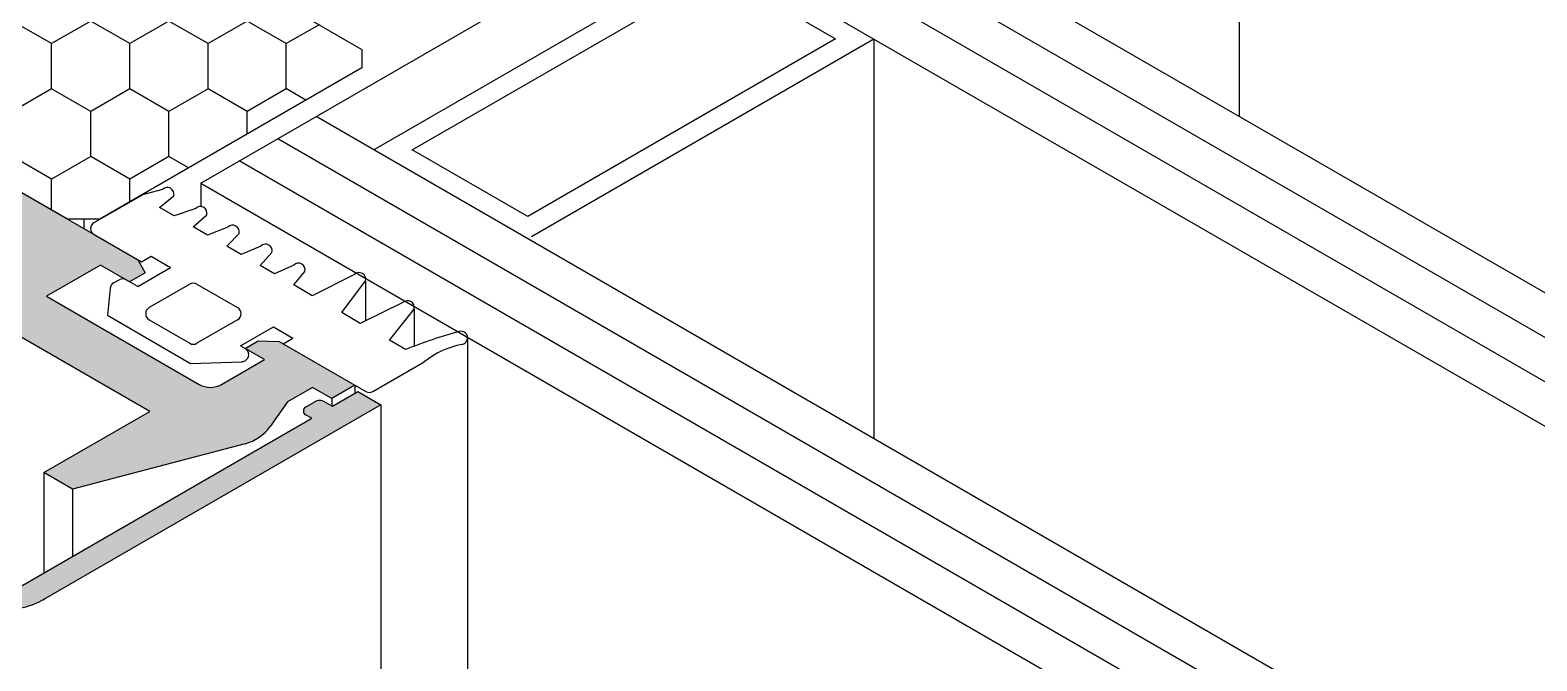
# Model space of a CAD drawing. Extents: x 0 to 4131, y -1600 to 527.
# Drawn here: x 99.78 to 120.62, y -1105.26 to -1096.54 of the extents above; entities that cross this region are included whole.
import ezdxf

# ---------------------------------------------------------------- set-up
doc = ezdxf.new("R2010")
doc.units = 0
doc.header["$LTSCALE"] = 7.5
doc.header["$MEASUREMENT"] = 0
for name, color, linetype in [('FILL', 8, 'CONTINUOUS'), ('FINE', 7, 'CONTINUOUS'), ('GOMMA', 3, 'CONTINUOUS'), ('TRATTEGGI', 140, 'CONTINUOUS'), ('VITERIA', 40, 'CONTINUOUS')]:
    doc.layers.add(name, color=color, linetype=linetype)

msp = doc.modelspace()

# ---------------------------------------------------------------- hatches: boundary and pattern name
at = {"layer": 'FILL'}
for points in [[(90.4888, -1093.8752), (90.4888, -1093.8609), (90.8086, -1093.6762), (90.7622, -1093.6495), (90.5055, -1093.5012), (85.5558, -1096.3589, 0.0998627), (85.3953, -1096.5083, 0.1568512), (85.3677, -1096.5942, 0.1568512), (85.3953, -1096.6802, 0.113381), (85.5815, -1096.8444), (98.7017, -1104.4193, 0.067322), (98.9498, -1104.5153, 0.0587519), (99.3246, -1104.5595, 0.0587519), (99.6994, -1104.5153, 0.067322), (99.9475, -1104.4193), (104.6271, -1101.7176), (104.3116, -1101.5354), (103.9493, -1101.7446), (103.9493, -1101.732), (103.8596, -1101.6802, 0.2679492), (103.7065, -1101.6802), (103.5864, -1101.7496, 0.5773503), (103.5864, -1101.8556), (103.6717, -1101.9049), (99.3803, -1104.3825), (99.2113, -1104.3876), (99.0816, -1104.3229), (98.9995, -1104.2581), (98.9804, -1104.1516), (86.2007, -1096.7732), (86.1464, -1096.7852), (86.1104, -1096.7914), (86.0652, -1096.7967), (86.0185, -1096.7959), (85.9801, -1096.7901), (85.9425, -1096.7781), (85.9108, -1096.7574), (85.8836, -1096.7337), (85.8593, -1096.7058), (85.8399, -1096.6673), (85.8305, -1096.6143), (85.8349, -1096.5621)], [(93.7766, -1095.3898), (93.4761, -1095.3675), (93.2872, -1095.4766), (93.687, -1095.7074), (93.2485, -1095.9606, -0.2679492), (92.633, -1095.9606), (90.6754, -1094.8303), (91.4216, -1094.3995), (91.6881, -1094.5533), (91.8859, -1094.4392), (91.7866, -1094.2409), (90.821, -1093.6834), (90.5012, -1093.868), (90.7553, -1094.0148), (90.4088, -1094.2148), (89.7141, -1094.3791, 0.1688001), (89.3732, -1094.596), (88.3167, -1095.9305), (88.7165, -1096.1613), (90.1823, -1095.315), (92.633, -1096.7299, 0.2679492), (93.2485, -1096.7299), (93.8736, -1096.369), (96.6248, -1097.9574), (96.8459, -1097.962), (96.8475, -1098.086), (99.6051, -1099.6781), (98.9031, -1100.0834, 0.2658047), (98.8261, -1100.2154), (98.8261, -1100.2179, 0.2658047), (98.9031, -1100.3499), (101.4307, -1101.8093), (99.9649, -1102.6556), (100.3646, -1102.8864), (102.7507, -1102.2567, 0.1756984), (103.0956, -1102.0178), (103.3363, -1101.6785), (103.6828, -1101.4785), (103.9493, -1101.6323), (104.2691, -1101.4477), (103.2197, -1100.8418), (102.9302, -1100.8359), (102.75, -1100.9399), (103.0165, -1101.0938), (102.4241, -1101.4358, -0.2679492), (102.1164, -1101.4358), (100.0048, -1100.2167), (100.7511, -1099.7858), (101.1509, -1100.0166), (101.3664, -1099.8922), (101.2684, -1099.7152)]]:
    msp.add_hatch(color=256, dxfattribs=at).paths.add_polyline_path(points)
at = {"layer": 'VITERIA'}
h = msp.add_hatch(dxfattribs=at)
h.set_pattern_fill('HONEY', color=256, scale=5, angle=90, style=0)
h.set_pattern_definition([(90, (3.72687, -1329.84906), (-0.5412659, 0.9375), [0.625, -1.25]), (210, (3.72687, -1329.84906), (-0.5412659, -0.9375), [0.625, -1.25]), (150, (3.72687, -1329.84906), (-1.0825318, 2e-09), [-1.25, 0.625])])
edge = h.paths.add_edge_path()
edge.add_ellipse((103.0757, -1095.9063), major_axis=(-0.1885, 0), ratio=0.5773503, start_angle=45, end_angle=50.58792, ccw=False)
edge.add_line((102.9424, -1095.9833), (102.5188, -1095.7387))
edge.add_ellipse((102.6225, -1095.7062), major_axis=(-0.1131, 0), ratio=0.5773503, start_angle=360, end_angle=397.78411, ccw=False)
edge.add_line((102.5185, -1095.7378), (100.6973, -1094.6863))
edge.add_ellipse((100.7566, -1094.6289), major_axis=(-0.1131, 0), ratio=0.5773503, start_angle=45, end_angle=52.21589, ccw=False)
edge.add_line((100.6766, -1094.6751), (100.2768, -1094.4443))
edge.add_line((100.2768, -1094.4443), (100.2771, -1094.4437))
edge.add_line((100.2771, -1094.4437), (98.9299, -1093.6659))
edge.add_line((98.9299, -1093.6659), (98.4867, -1093.6659))
edge.add_line((98.4867, -1093.6659), (94.8613, -1095.759))
edge.add_line((94.8613, -1095.759), (94.8613, -1096.0149))
edge.add_line((94.8613, -1096.0149), (100.2957, -1099.1524))
edge.add_line((100.2957, -1099.1524), (100.7388, -1099.1524))
edge.add_line((100.7388, -1099.1524), (104.3642, -1097.0593))
edge.add_line((104.3642, -1097.0593), (104.3642, -1096.8034))
edge.add_line((104.3642, -1096.8034), (102.969, -1095.9979))

# ---------------------------------------------------------------- linework, layer by layer
at = {"layer": 'FINE'}
for p, q in [((101.2684, -1099.7152), (93.7766, -1095.3898)), ((101.2684, -1099.7152), (101.3664, -1099.8922)), ((100.7511, -1099.7858), (100.0048, -1100.2167)), ((101.1509, -1100.0166), (100.7511, -1099.7858)), ((101.3664, -1099.8922), (101.1509, -1100.0166)), ((101.4307, -1101.8093), (98.9031, -1100.3499)), ((100.0048, -1100.2167), (102.1164, -1101.4358)), ((102.75, -1100.9399), (102.9302, -1100.8359)), ((103.0165, -1101.0938), (102.75, -1100.9399)), ((102.9302, -1100.8359), (103.2197, -1100.8418)), ((103.2197, -1100.8418), (104.2691, -1101.4477)), ((102.4241, -1101.4358), (103.0165, -1101.0938)), ((103.6828, -1101.4785), (103.3363, -1101.6785)), ((103.9493, -1101.6323), (103.6828, -1101.4785)), ((104.2691, -1101.4477), (103.9493, -1101.6323)), ((103.9602, -1101.7383), (104.3116, -1101.5354)), ((104.2691, -1101.4477), (104.2691, -1101.5599)), ((104.3116, -1101.5354), (104.6271, -1101.7176)), ((104.6271, -1101.7176), (99.9475, -1104.4193)), ((99.9649, -1102.6556), (101.4307, -1101.8093)), ((103.3363, -1101.6785), (103.0956, -1102.0178)), ((103.5864, -1101.7496), (103.7065, -1101.6802)), ((103.8596, -1101.6802), (103.9602, -1101.7383)), ((103.9493, -1101.6323), (103.9493, -1101.732)), ((104.6271, -1101.7176), (104.6271, -1146.8705)), ((99.3803, -1104.3825), (103.6717, -1101.9049)), ((103.6717, -1101.9049), (103.5864, -1101.8556)), ((102.7507, -1102.2567), (100.3646, -1102.8864)), ((100.3646, -1102.8864), (99.9649, -1102.6556)), ((99.9649, -1102.6556), (99.9649, -1104.045)), ((100.3646, -1102.8864), (100.3646, -1103.8142))]:
    msp.add_line(p, q, dxfattribs=at)
msp.add_lwpolyline([(98.6717, -1104.402, 0.0066832), (98.6844, -1104.4096, 0.0723411), (98.9498, -1104.5153, 0.0587519), (99.3246, -1104.5595, 0.0587519), (99.6994, -1104.5153, 0.0723411), (99.9648, -1104.4096, 0.0066832), (99.9775, -1104.402, 0.1568512)], format="xyb", dxfattribs=at)
for centre, radius, start, end in [((102.2703, -1101.1693), 0.3077, 240, 300), ((103.617, -1101.8026), 0.0612, 120, 240), ((103.783, -1101.8128), 0.1531, 60, 120), ((102.5936, -1101.6616), 0.6155, 284.78344, 324.64372)]:
    msp.add_arc(centre, radius, start, end, dxfattribs=at)
at = {"layer": 'GOMMA', "extrusion": (2.77556e-17, 0.816497, 0.57735)}
msp.add_line((116.5051, -1097.7318), (116.5051, -1094.2603), dxfattribs=at)
at = {"layer": 'GOMMA'}
for p, q in [((100.662, -1099.1968), (101.3285, -1098.812)), ((101.609, -1098.7389), (101.3285, -1098.812)), ((101.5674, -1098.9897), (101.7627, -1098.8276)), ((101.7672, -1099.1051), (101.5674, -1098.9897)), ((102.0665, -1099.003), (101.7672, -1099.1051)), ((102.0314, -1099.2576), (102.2201, -1099.0917)), ((102.2312, -1099.373), (102.0314, -1099.2576)), ((102.5126, -1099.2605), (102.2312, -1099.373)), ((100.662, -1099.3651), (101.3155, -1099.7424)), ((102.4953, -1099.5255), (102.6662, -1099.3492)), ((102.6952, -1099.6408), (102.4953, -1099.5255)), ((102.9683, -1099.5236), (102.6952, -1099.6408)), ((101.3155, -1099.7424), (101.4501, -1099.6646)), ((101.4501, -1099.6646), (101.7193, -1099.8201)), ((102.9593, -1099.7933), (103.1219, -1099.6123)), ((101.265, -1100.0824), (101.7193, -1099.8201)), ((103.1591, -1099.9087), (102.9593, -1099.7933)), ((103.4227, -1099.786), (103.1591, -1099.9087)), ((103.4233, -1100.0612), (103.5763, -1099.8747)), ((104.2615, -1099.9168), (103.6799, -1100.2093)), ((100.8815, -1100.1077), (100.8443, -1100.4807)), ((100.9296, -1100.0332), (101.0061, -1099.989)), ((101.265, -1100.0824), (101.1032, -1099.989)), ((101.9862, -1100.0497), (101.4233, -1100.3747)), ((102.0833, -1100.0497), (102.6462, -1100.3747)), ((103.6799, -1100.2093), (103.4233, -1100.0612)), ((104.0861, -1100.4439), (104.4152, -1100.0055)), ((104.4152, -1100.0055), (104.4152, -1100.5568)), ((104.9339, -1100.305), (104.3427, -1100.592)), ((100.8443, -1100.4807), (101.9969, -1101.1461)), ((101.4233, -1100.5429), (101.9862, -1100.8679)), ((102.6462, -1100.5429), (102.0833, -1100.8679)), ((104.3427, -1100.592), (104.0861, -1100.4439)), ((104.7489, -1100.8265), (105.0876, -1100.3937)), ((105.0876, -1100.3937), (105.0876, -1100.9083)), ((102.6867, -1100.9032), (103.141, -1100.6409)), ((103.141, -1100.6409), (103.4103, -1100.7964)), ((102.6867, -1100.9032), (102.7514, -1100.9405)), ((103.2756, -1100.8741), (103.4103, -1100.7964)), ((103.2756, -1100.8741), (104.4217, -1101.5358)), ((104.97, -1100.9542), (104.7489, -1100.8265)), ((105.8269, -1100.7977), (105.8269, -1145.8915)), ((101.9969, -1101.1461), (102.7045, -1101.1226)), ((102.7499, -1101.1096), (102.7514, -1101.1088)), ((104.5188, -1101.5358), (105.228, -1101.1263))]:
    msp.add_line(p, q, dxfattribs=at)
for centre, radius, start, end in [((101.674, -1098.8038), 0.0918, 345, 135), ((102.1314, -1099.0679), 0.0918, 345, 135), ((100.7105, -1099.2809), 0.0971, 120, 240), ((102.5775, -1099.3255), 0.0918, 345, 135), ((103.0332, -1099.5885), 0.0918, 345, 135), ((103.4876, -1099.8509), 0.0918, 345, 135), ((104.3265, -1099.9817), 0.0918, 345, 135), ((100.9781, -1100.1173), 0.0971, 120, 174.31532), ((101.0547, -1100.0731), 0.0971, 60, 120), ((102.0348, -1100.1338), 0.0971, 60, 120), ((104.9988, -1100.3699), 0.0918, 345, 135), ((101.4719, -1100.4588), 0.0971, 120, 240), ((102.5976, -1100.4588), 0.0971, 300, 60), ((107.6237, -1107.5769), 7.1346, 105.57086, 111.83622), ((105.7353, -1100.792), 0.0918, 279.21372, 106.89781), ((102.0348, -1100.7838), 0.0971, 240, 300), ((102.7028, -1101.0247), 0.0971, 300, 60), ((105.9748, -1102.0451), 1.184, 100.94521, 129.10306), ((102.7013, -1101.0255), 0.0971, 271.90044, 300), ((104.4703, -1101.4516), 0.0971, 240, 300)]:
    msp.add_arc(centre, radius, start, end, dxfattribs=at)
at = {"layer": 'TRATTEGGI'}
for p, q in [((102.137, -1098.6524), (110.1183, -1094.0444)), ((152.4319, -1118.4741), (110.1183, -1094.0444)), ((151.8998, -1118.7813), (109.5862, -1094.3516)), ((151.3677, -1119.0885), (109.0541, -1094.6588)), ((108.522, -1094.966), (150.8356, -1119.3957)), ((104.546, -1098.1831), (109.3202, -1095.4268)), ((106.7133, -1099.3894), (111.4485, -1096.6556)), ((111.4485, -1096.6556), (111.4485, -1102.1852)), ((146.0468, -1122.1605), (103.7332, -1097.7308)), ((145.5148, -1122.4677), (103.2012, -1098.038)), ((144.9827, -1122.7749), (102.6691, -1098.3452)), ((102.137, -1098.6524), (102.137, -1098.9684)), ((102.137, -1098.6524), (144.4506, -1123.0821))]:
    msp.add_line(p, q, dxfattribs=at)
msp.add_lwpolyline([(106.6597, -1099.1132), (105.0635, -1098.1916), (109.3202, -1095.734), (110.9164, -1096.6556)], close=True, dxfattribs=at)
at = {"layer": 'VITERIA'}
msp.add_line((100.5173, -1099.1524), (100.5173, -1099.2815), dxfattribs=at)
msp.add_lwpolyline([(94.8613, -1096.0149), (94.8613, -1095.759), (98.4867, -1093.6659), (98.9299, -1093.6659), (104.3642, -1096.8034), (104.3642, -1097.0593), (100.7388, -1099.1524), (100.2957, -1099.1524)], close=True, dxfattribs=at)

doc.saveas('drawing.dxf')
